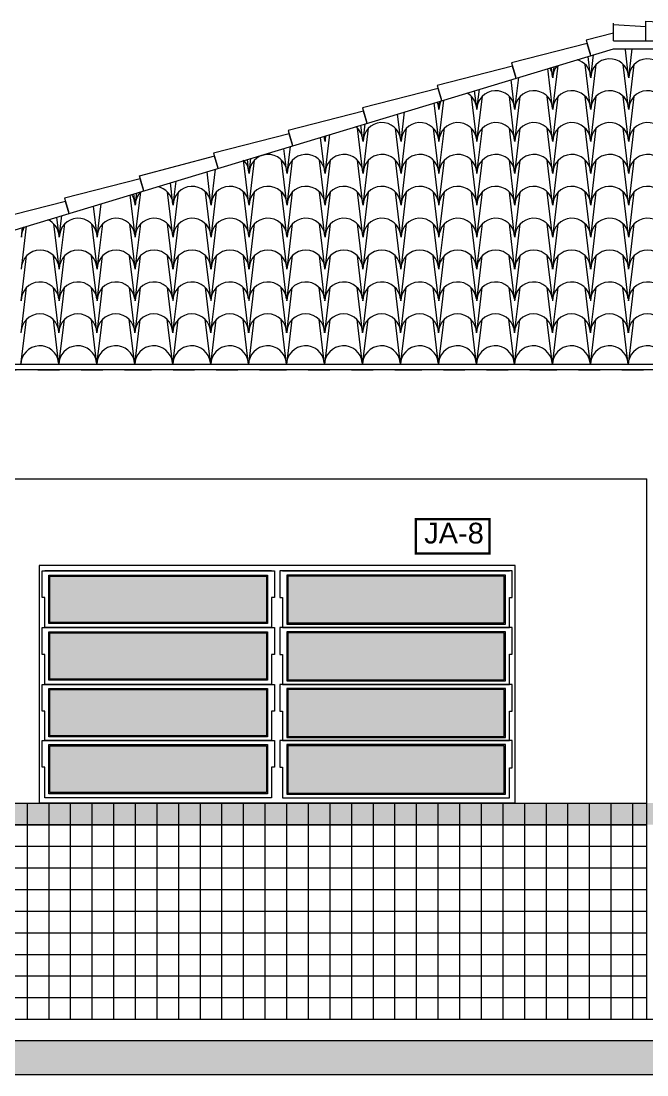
# Model space of a CAD drawing. Extents: x 183 to 373, y 23 to 105.
# Drawn here: x 209.773 to 212.667, y 46.322 to 51.2 of the extents above; entities that cross this region are included whole.
import ezdxf

# ---------------------------------------------------------------- set-up
doc = ezdxf.new("R2010")
doc.units = 0
doc.header["$LTSCALE"] = 0.005
doc.linetypes.add('C5', pattern=[60, 50, -5, 0, -5])
doc.linetypes.add('TRAÇO-2PTOS_P', pattern=[0.625, 0.25, -0.125, 0, -0.125, 0, -0.125])
for name, color, linetype in [('01', 1, 'CONTINUOUS'), ('02', 2, 'CONTINUOUS'), ('0_HATCH', 1, 'CONTINUOUS'), ('252', 252, 'CONTINUOUS'), ('A-01', 1, 'CONTINUOUS'), ('A-CHAO_FACHADA', 8, 'CONTINUOUS'), ('A-COTAS', 1, 'CONTINUOUS'), ('A-HACH', 1, 'CONTINUOUS'), ('ARQ-EXO-1_100', 251, 'C5'), ('ARQ-SMB-1_100', 1, 'CONTINUOUS'), ('ARQ-TXT-1_075', 2, 'CONTINUOUS'), ('BL-AR-TELHA 2', 2, 'CONTINUOUS'), ('TELHA', 3, 'CONTINUOUS')]:
    doc.layers.add(name, color=color, linetype=linetype)
doc.styles.add('ESC-50-A20', font='arial.ttf', dxfattribs={"height": 0.1})

msp = doc.modelspace()

# ---------------------------------------------------------------- hatches: boundary and pattern name
at = {"layer": '0_HATCH'}
h = msp.add_hatch(color=160, dxfattribs=at)
h.paths.add_polyline_path([(212.8673, 47.5803), (212.8673, 47.4803), (215.7064, 47.4803), (215.7064, 47.5803)])
h.paths.add_polyline_path([(212.6673, 47.4803), (212.6673, 47.5803), (208.8123, 47.5803), (208.8123, 47.4803)])
h = msp.add_hatch(color=160, dxfattribs=at)
h.paths.add_polyline_path([(212.7673, 47.5803), (212.6673, 47.5803), (212.6673, 47.4803), (212.7673, 47.4803)])
h.paths.add_polyline_path([(212.8673, 47.5803), (212.7673, 47.5803), (212.7673, 47.4803), (212.8673, 47.4803)])
at = {"layer": 'A-COTAS'}
h = msp.add_hatch(color=252, dxfattribs=at)
h.set_gradient(color1=(91, 91, 91), one_color=1, tint=1, name='INVHEMISPHERICAL')
h.paths.add_polyline_path([(209.9067, 48.6309), (209.9067, 48.4164), (210.9079, 48.4164), (210.9079, 48.6309)])
h.paths.add_polyline_path([(209.9067, 48.3684), (209.9067, 48.1539), (210.9079, 48.1539), (210.9079, 48.3684)])
h.paths.add_polyline_path([(209.9067, 48.1059), (209.9067, 47.8914), (210.9079, 47.8914), (210.9079, 48.1059)])
h.paths.add_polyline_path([(209.9067, 47.8459), (209.9067, 47.6289), (210.9079, 47.6289), (210.9079, 47.8459)])
h.paths.add_polyline_path([(212.0079, 48.4141), (212.0079, 48.6309), (211.0067, 48.6309), (211.0067, 48.4141)])
h.paths.add_polyline_path([(212.0079, 48.1516), (212.0079, 48.3684), (211.0067, 48.3684), (211.0067, 48.1516)])
h.paths.add_polyline_path([(212.0079, 47.8891), (212.0079, 48.1059), (211.0067, 48.1059), (211.0067, 47.8891)])
h.paths.add_polyline_path([(211.0067, 47.8459), (211.0067, 47.6266), (212.0079, 47.6266), (212.0079, 47.8459)])
at = {"layer": 'A-HACH'}
msp.add_hatch(color=254, dxfattribs=at).paths.add_polyline_path([(206.7713, 46.4803), (206.7713, 46.3223), (267.1607, 46.3223), (267.1607, 46.4803)])

# ---------------------------------------------------------------- linework, layer by layer
at = {"layer": '01', "color": 251}
msp.add_line((208.8123, 47.4803, -6.6453), (212.6673, 47.4803, -6.6453), dxfattribs=at)
at = {"layer": '02', "color": 253, "linetype": 'Continuous'}
for p, q in [((212.4023, 46.5803, 3.3226), (212.4023, 47.5803, 3.3226)), ((212.5023, 46.5803, 3.3226), (212.5023, 47.5803, 3.3226)), ((212.6023, 46.5803, 3.3226), (212.6023, 47.5803, 3.3226))]:
    msp.add_line(p, q, dxfattribs=at)
at = {"layer": '252', "linetype": 'Continuous'}
for p, q in [((209.8023, 46.5803, 3.3226), (209.8023, 47.5803, 3.3226)), ((209.9023, 46.5803, 3.3226), (209.9023, 47.5803, 3.3226)), ((210.0023, 46.5803, 3.3226), (210.0023, 47.5803, 3.3226)), ((210.1023, 46.5803, 3.3226), (210.1023, 47.5803, 3.3226)), ((210.2023, 46.5803, 3.3226), (210.2023, 47.5803, 3.3226)), ((210.2023, 46.5803, 3.3226), (210.2023, 47.5803, 3.3226)), ((210.3023, 46.5803, 3.3226), (210.3023, 47.5803, 3.3226)), ((210.4023, 46.5803, 3.3226), (210.4023, 47.5803, 3.3226)), ((210.5023, 46.5803, 3.3226), (210.5023, 47.5803, 3.3226)), ((210.6023, 46.5803, 3.3226), (210.6023, 47.5803, 3.3226)), ((210.7023, 46.5803, 3.3226), (210.7023, 47.5803, 3.3226)), ((210.8023, 46.5803, 3.3226), (210.8023, 47.5803, 3.3226)), ((210.9023, 46.5803, 3.3226), (210.9023, 47.5803, 3.3226)), ((211.0023, 46.5803, 3.3226), (211.0023, 47.5803, 3.3226)), ((211.1023, 46.5803, 3.3226), (211.1023, 47.5803, 3.3226)), ((211.2023, 46.5803, 3.3226), (211.2023, 47.5803, 3.3226)), ((211.3023, 46.5803, 3.3226), (211.3023, 47.5803, 3.3226)), ((211.3023, 46.5803, 3.3226), (211.3023, 47.5803, 3.3226)), ((211.4023, 46.5803, 3.3226), (211.4023, 47.5803, 3.3226)), ((211.5023, 46.5803, 3.3226), (211.5023, 47.5803, 3.3226)), ((211.6023, 46.5803, 3.3226), (211.6023, 47.5803, 3.3226)), ((211.6023, 46.5803, 3.3226), (211.6023, 47.5803, 3.3226)), ((211.7023, 46.5803, 3.3226), (211.7023, 47.5803, 3.3226)), ((211.8023, 46.5803, 3.3226), (211.8023, 47.5803, 3.3226)), ((211.9023, 46.5803, 3.3226), (211.9023, 47.5803, 3.3226)), ((212.0023, 46.5803, 3.3226), (212.0023, 47.5803, 3.3226)), ((212.1023, 46.5803, 3.3226), (212.1023, 47.5803, 3.3226)), ((212.2023, 46.5803, 3.3226), (212.2023, 47.5803, 3.3226)), ((212.3023, 46.5803, 3.3226), (212.3023, 47.5803, 3.3226)), ((208.8123, 47.3803, 3.2901), (212.6673, 47.3803, 2.6638)), ((208.8123, 47.2803, 3.2901), (212.6673, 47.2803, 2.6638)), ((208.8123, 47.1803, 3.2901), (212.6673, 47.1803, 2.6638)), ((208.8123, 47.0803, 3.2901), (212.6673, 47.0803, 2.6638)), ((208.8123, 46.9803, 3.2901), (212.6673, 46.9803, 2.6638)), ((208.8123, 46.8803, 3.2901), (212.6673, 46.8803, 2.6638)), ((208.8123, 46.7803, 3.2901), (212.6673, 46.7803, 2.6638)), ((208.8123, 46.6803, 3.2901), (212.6673, 46.6803, 2.6638))]:
    msp.add_line(p, q, dxfattribs=at)
at = {"layer": '252', "linetype": 'Continuous', "elevation": 3.3226}
for points in [[(208.8123, 47.5803), (212.6673, 47.5803)], [(212.6673, 47.4803), (208.8123, 47.4803)]]:
    msp.add_lwpolyline(points, dxfattribs=at)
at = {"layer": 'A-01', "color": 3}
for p, q in [((212.5122, 51.1141), (212.5122, 51.1896)), ((212.5122, 51.1141), (212.5122, 51.1896)), ((212.5122, 51.1845), (212.6623, 51.1753)), ((212.5123, 51.1077), (212.5123, 51.1845)), ((212.6623, 51.1077), (212.6623, 51.1998)), ((212.6623, 51.1998), (213.0623, 51.1753)), ((212.5123, 51.1442), (212.3857, 51.1117)), ((207.6835, 49.6096), (212.5123, 51.0717)), ((212.3904, 51.0962), (212.0413, 51.0068)), ((212.3857, 51.1117), (212.4046, 51.0494)), ((212.4076, 51.0393), (212.3903, 51.0961)), ((212.5123, 51.1077), (261.8473, 51.1077)), ((212.5123, 51.0717), (261.8473, 51.0717)), ((212.0459, 50.9915), (211.6969, 50.9021)), ((212.0413, 51.0068), (212.0602, 50.9444)), ((212.0631, 50.9347), (212.0459, 50.9915)), ((211.7014, 50.8872), (211.3523, 50.7978)), ((211.6969, 50.9021), (211.7157, 50.8398)), ((211.7186, 50.8304), (211.7013, 50.8872)), ((211.3569, 50.7826), (211.0079, 50.6932)), ((211.3523, 50.7978), (211.3712, 50.7355)), ((211.3741, 50.7257), (211.3569, 50.7825)), ((211.0124, 50.6782), (210.6633, 50.5888)), ((211.0079, 50.6932), (211.0267, 50.6308)), ((211.0296, 50.6214), (211.0123, 50.6782)), ((210.6633, 50.5888), (210.6822, 50.5265)), ((210.6678, 50.5739), (210.3193, 50.4826)), ((210.685, 50.5171), (210.6678, 50.5739)), ((210.3188, 50.4845), (210.3376, 50.4222)), ((210.3233, 50.4696), (209.9742, 50.3802)), ((210.3405, 50.4127), (210.3232, 50.4696)), ((209.9787, 50.3653), (209.6296, 50.2759)), ((209.9742, 50.3802), (209.9931, 50.3178)), ((209.9959, 50.3084), (209.9787, 50.3652)), ((208.8123, 49.0811), (212.6673, 49.0811)), ((212.6673, 46.5803), (212.6673, 49.0811))]:
    msp.add_line(p, q, dxfattribs=at)
at = {"layer": 'A-01', "color": 5}
msp.add_line((208.0123, 46.5803), (266.3623, 46.5803), dxfattribs=at)
at = {"layer": 'A-01', "color": 8}
msp.add_line((267.1607, 46.3223), (206.7713, 46.3223), dxfattribs=at)
at = {"layer": 'A-CHAO_FACHADA', "color": 6}
msp.add_line((267.1607, 46.4803), (206.7713, 46.4803), dxfattribs=at)
at = {"layer": 'A-COTAS'}
for p, q in [((212.0573, 48.6803, 19.9358), (209.8573, 48.6803, 19.9358)), ((209.8573, 48.6803, 19.9358), (209.8573, 47.5803, 19.9358)), ((212.0573, 47.5803, 19.9358), (212.0573, 48.6803, 19.9358)), ((209.87, 48.6549, 19.9358), (210.9446, 48.6549, 19.9358)), ((209.87, 48.5314, 19.9358), (209.87, 48.6549, 19.9358)), ((210.9319, 48.6549, 19.9358), (209.8827, 48.6549, 19.9358)), ((209.9017, 48.6359, 19.9358), (210.9129, 48.6359, 19.9358)), ((209.9017, 48.4114, 19.9358), (209.9017, 48.6359, 19.9358)), ((209.9067, 48.6309, 19.9358), (210.9079, 48.6309, 19.9358)), ((209.9067, 48.4164, 19.9358), (209.9067, 48.6309, 19.9358)), ((210.9079, 48.6309, 19.9358), (210.9079, 48.4164, 19.9358)), ((210.9129, 48.6359, 19.9358), (210.9129, 48.4114, 19.9358)), ((210.9446, 48.6549, 19.9358), (210.9446, 48.5314, 19.9358)), ((212.0446, 48.6549, 19.9358), (210.97, 48.6549, 19.9358)), ((210.97, 48.6549, 19.9358), (210.97, 48.5314, 19.9358)), ((210.9827, 48.6549, 19.9358), (212.0319, 48.6549, 19.9358)), ((212.0129, 48.6359, 19.9358), (211.0017, 48.6359, 19.9358)), ((211.0017, 48.6359, 19.9358), (211.0017, 48.4091, 19.9358)), ((212.0079, 48.6309, 19.9358), (211.0067, 48.6309, 19.9358)), ((211.0067, 48.6309, 19.9358), (211.0067, 48.4141, 19.9358)), ((212.0079, 48.4141, 19.9358), (212.0079, 48.6309, 19.9358)), ((212.0129, 48.4091, 19.9358), (212.0129, 48.6359, 19.9358)), ((212.0446, 48.5316, 19.9358), (212.0446, 48.6549, 19.9358)), ((212.0319, 48.3924, 19.9358), (212.0319, 48.5316, 19.9358)), ((212.0319, 48.5316, 19.9358), (212.0446, 48.5316, 19.9358)), ((209.8827, 48.5314, 19.9358), (209.87, 48.5314, 19.9358)), ((209.8827, 48.3924, 19.9358), (209.8827, 48.5314, 19.9358)), ((210.9446, 48.5314, 19.9358), (210.9319, 48.5314, 19.9358)), ((210.9319, 48.5314, 19.9358), (210.9319, 48.3924, 19.9358)), ((210.97, 48.5314, 19.9358), (210.9827, 48.5314, 19.9358)), ((210.9827, 48.5314, 19.9358), (210.9827, 48.3924, 19.9358)), ((209.87, 48.3924, 19.9358), (210.9446, 48.3924, 19.9358)), ((209.87, 48.2689, 19.9358), (209.87, 48.3924, 19.9358)), ((210.9319, 48.3924, 19.9358), (209.8827, 48.3924, 19.9358)), ((210.9319, 48.3924, 19.9358), (209.8827, 48.3924, 19.9358)), ((210.9129, 48.4114, 19.9358), (209.9017, 48.4114, 19.9358)), ((210.9079, 48.4164, 19.9358), (209.9067, 48.4164, 19.9358)), ((210.9446, 48.3924, 19.9358), (210.9446, 48.2689, 19.9358)), ((212.0446, 48.3924, 19.9358), (210.97, 48.3924, 19.9358)), ((210.97, 48.3924, 19.9358), (210.97, 48.2689, 19.9358)), ((210.9827, 48.3924, 19.9358), (212.0319, 48.3924, 19.9358)), ((210.9827, 48.3924, 19.9358), (212.0319, 48.3924, 19.9358)), ((211.0017, 48.4091, 19.9358), (212.0129, 48.4091, 19.9358)), ((211.0067, 48.4141, 19.9358), (212.0079, 48.4141, 19.9358)), ((212.0446, 48.2691, 19.9358), (212.0446, 48.3924, 19.9358)), ((209.9017, 48.3734, 19.9358), (210.9129, 48.3734, 19.9358)), ((209.9017, 48.1489, 19.9358), (209.9017, 48.3734, 19.9358)), ((209.9067, 48.3684, 19.9358), (210.9079, 48.3684, 19.9358)), ((209.9067, 48.1539, 19.9358), (209.9067, 48.3684, 19.9358)), ((210.9079, 48.3684, 19.9358), (210.9079, 48.1539, 19.9358)), ((210.9129, 48.3734, 19.9358), (210.9129, 48.1489, 19.9358)), ((212.0129, 48.3734, 19.9358), (211.0017, 48.3734, 19.9358)), ((211.0017, 48.3734, 19.9358), (211.0017, 48.1466, 19.9358)), ((212.0079, 48.3684, 19.9358), (211.0067, 48.3684, 19.9358)), ((211.0067, 48.3684, 19.9358), (211.0067, 48.1516, 19.9358)), ((212.0079, 48.1516, 19.9358), (212.0079, 48.3684, 19.9358)), ((212.0129, 48.1466, 19.9358), (212.0129, 48.3734, 19.9358)), ((209.8827, 48.2689, 19.9358), (209.87, 48.2689, 19.9358)), ((209.8827, 48.1299, 19.9358), (209.8827, 48.2689, 19.9358)), ((210.9446, 48.2689, 19.9358), (210.9319, 48.2689, 19.9358)), ((210.9319, 48.2689, 19.9358), (210.9319, 48.1299, 19.9358)), ((210.97, 48.2689, 19.9358), (210.9827, 48.2689, 19.9358)), ((210.9827, 48.2689, 19.9358), (210.9827, 48.1299, 19.9358)), ((212.0319, 48.1299, 19.9358), (212.0319, 48.2691, 19.9358)), ((212.0319, 48.2691, 19.9358), (212.0446, 48.2691, 19.9358)), ((210.9129, 48.1489, 19.9358), (209.9017, 48.1489, 19.9358)), ((210.9079, 48.1539, 19.9358), (209.9067, 48.1539, 19.9358)), ((211.0017, 48.1466, 19.9358), (212.0129, 48.1466, 19.9358)), ((211.0067, 48.1516, 19.9358), (212.0079, 48.1516, 19.9358)), ((209.87, 48.1299, 19.9358), (210.9446, 48.1299, 19.9358)), ((209.87, 48.0064, 19.9358), (209.87, 48.1299, 19.9358)), ((210.9319, 48.1299, 19.9358), (209.8827, 48.1299, 19.9358)), ((210.9319, 48.1299, 19.9358), (209.8827, 48.1299, 19.9358)), ((209.9017, 48.1109, 19.9358), (210.9129, 48.1109, 19.9358)), ((209.9017, 47.8864, 19.9358), (209.9017, 48.1109, 19.9358)), ((209.9067, 48.1059, 19.9358), (210.9079, 48.1059, 19.9358)), ((209.9067, 47.8914, 19.9358), (209.9067, 48.1059, 19.9358)), ((210.9079, 48.1059, 19.9358), (210.9079, 47.8914, 19.9358)), ((210.9129, 48.1109, 19.9358), (210.9129, 47.8864, 19.9358)), ((210.9446, 48.1299, 19.9358), (210.9446, 48.0064, 19.9358)), ((212.0446, 48.1299, 19.9358), (210.97, 48.1299, 19.9358)), ((210.97, 48.1299, 19.9358), (210.97, 48.0064, 19.9358)), ((210.9827, 48.1299, 19.9358), (212.0319, 48.1299, 19.9358)), ((210.9827, 48.1299, 19.9358), (212.0319, 48.1299, 19.9358)), ((212.0129, 48.1109, 19.9358), (211.0017, 48.1109, 19.9358)), ((211.0017, 48.1109, 19.9358), (211.0017, 47.8841, 19.9358)), ((212.0079, 48.1059, 19.9358), (211.0067, 48.1059, 19.9358)), ((211.0067, 48.1059, 19.9358), (211.0067, 47.8891, 19.9358)), ((212.0079, 47.8891, 19.9358), (212.0079, 48.1059, 19.9358)), ((212.0129, 47.8841, 19.9358), (212.0129, 48.1109, 19.9358)), ((212.0446, 48.0066, 19.9358), (212.0446, 48.1299, 19.9358)), ((209.8827, 48.0064, 19.9358), (209.87, 48.0064, 19.9358)), ((209.8827, 47.8699, 19.9358), (209.8827, 48.0064, 19.9358)), ((210.9446, 48.0064, 19.9358), (210.9319, 48.0064, 19.9358)), ((210.9319, 48.0064, 19.9358), (210.9319, 47.8699, 19.9358)), ((210.97, 48.0064, 19.9358), (210.9827, 48.0064, 19.9358)), ((210.9827, 48.0064, 19.9358), (210.9827, 47.8699, 19.9358)), ((212.0319, 47.8699, 19.9358), (212.0319, 48.0066, 19.9358)), ((212.0319, 48.0066, 19.9358), (212.0446, 48.0066, 19.9358)), ((209.87, 47.8699, 19.9358), (210.9446, 47.8699, 19.9358)), ((209.87, 47.7464, 19.9358), (209.87, 47.8699, 19.9358)), ((210.9319, 47.8699, 19.9358), (209.8827, 47.8699, 19.9358)), ((210.9319, 47.8699, 19.9358), (209.8827, 47.8699, 19.9358)), ((210.9129, 47.8864, 19.9358), (209.9017, 47.8864, 19.9358)), ((209.9017, 47.8509, 19.9358), (210.9129, 47.8509, 19.9358)), ((209.9017, 47.6239, 19.9358), (209.9017, 47.8509, 19.9358)), ((210.9079, 47.8914, 19.9358), (209.9067, 47.8914, 19.9358)), ((210.9129, 47.8509, 19.9358), (210.9129, 47.6239, 19.9358)), ((210.9446, 47.8699, 19.9358), (210.9446, 47.7464, 19.9358)), ((212.0446, 47.8699, 19.9358), (210.97, 47.8699, 19.9358)), ((210.97, 47.8699, 19.9358), (210.97, 47.7464, 19.9358)), ((210.9827, 47.8699, 19.9358), (212.0319, 47.8699, 19.9358)), ((210.9827, 47.8699, 19.9358), (212.0319, 47.8699, 19.9358)), ((211.0017, 47.8841, 19.9358), (212.0129, 47.8841, 19.9358)), ((212.0129, 47.8509, 19.9358), (211.0017, 47.8509, 19.9358)), ((211.0017, 47.8509, 19.9358), (211.0017, 47.6216, 19.9358)), ((211.0067, 47.8891, 19.9358), (212.0079, 47.8891, 19.9358)), ((212.0129, 47.6216, 19.9358), (212.0129, 47.8509, 19.9358)), ((212.0446, 47.7441, 19.9358), (212.0446, 47.8699, 19.9358)), ((209.9067, 47.8459, 19.9358), (210.9079, 47.8459, 19.9358)), ((209.9067, 47.6289, 19.9358), (209.9067, 47.8459, 19.9358)), ((210.9079, 47.8459, 19.9358), (210.9079, 47.6289, 19.9358)), ((212.0079, 47.8459, 19.9358), (211.0067, 47.8459, 19.9358)), ((211.0067, 47.8459, 19.9358), (211.0067, 47.6266, 19.9358)), ((212.0079, 47.6266, 19.9358), (212.0079, 47.8459, 19.9358)), ((209.8827, 47.7464, 19.9358), (209.87, 47.7464, 19.9358)), ((209.8827, 47.6049, 19.9358), (209.8827, 47.7464, 19.9358)), ((210.9446, 47.7464, 19.9358), (210.9319, 47.7464, 19.9358)), ((210.9319, 47.7464, 19.9358), (210.9319, 47.6049, 19.9358)), ((210.97, 47.7464, 19.9358), (210.9827, 47.7464, 19.9358)), ((210.9827, 47.7464, 19.9358), (210.9827, 47.6049, 19.9358)), ((212.0319, 47.6049, 19.9358), (212.0319, 47.7441, 19.9358)), ((212.0319, 47.7441, 19.9358), (212.0446, 47.7441, 19.9358)), ((210.9319, 47.6049, 19.9358), (209.8827, 47.6049, 19.9358)), ((210.9129, 47.6239, 19.9358), (209.9017, 47.6239, 19.9358)), ((210.9079, 47.6289, 19.9358), (209.9067, 47.6289, 19.9358)), ((210.9827, 47.6049, 19.9358), (212.0319, 47.6049, 19.9358)), ((211.0017, 47.6216, 19.9358), (212.0129, 47.6216, 19.9358)), ((211.0067, 47.6266, 19.9358), (212.0079, 47.6266, 19.9358)), ((212.0573, 47.5803, 19.9358), (209.8573, 47.5803, 19.9358))]:
    msp.add_line(p, q, dxfattribs=at)
at = {"layer": 'ARQ-EXO-1_100', "color": 252, "linetype": 'TRAÇO-2PTOS_P', "ltscale": 100}
for p, q in [((205.8759, 49.5853), (267.1857, 49.5853)), ((205.8759, 46.5803), (267.1857, 46.5803))]:
    msp.add_line(p, q, dxfattribs=at)
at = {"layer": 'ARQ-SMB-1_100', "color": 252, "ltscale": 10, "const_width": 0.0107, "elevation": 19.9358}
msp.add_lwpolyline([(211.5986, 48.7349), (211.9396, 48.7349), (211.9396, 48.8949), (211.5986, 48.8949)], close=True, dxfattribs=at)
at = {"layer": 'BL-AR-TELHA 2'}
for p, q in [((212.5835, 50.9375), (212.5997, 51.0717)), ((212.4068, 50.9423), (212.3955, 51.0363)), ((212.4079, 50.9375), (212.4207, 51.044)), ((212.5824, 50.9423), (212.5675, 51.066)), ((212.2312, 50.7947), (212.2089, 50.9798)), ((212.2312, 50.9423), (212.2261, 50.985)), ((212.2324, 50.79), (212.257, 50.9944)), ((212.2324, 50.9375), (212.2385, 50.9888)), ((212.4068, 50.7947), (212.3822, 50.9989)), ((212.4079, 50.79), (212.4331, 50.9989)), ((212.5824, 50.7947), (212.5578, 50.9989)), ((212.5835, 50.79), (212.6087, 50.9989)), ((212.0557, 50.7947), (212.0395, 50.9285)), ((212.0568, 50.79), (212.0748, 50.9392)), ((212.0584, 50.9505), (212.0584, 50.9505)), ((211.8801, 50.7947), (211.8701, 50.8772)), ((211.8812, 50.79), (211.8925, 50.884)), ((211.7045, 50.7947), (211.7008, 50.826)), ((211.7057, 50.6424), (211.7288, 50.8344)), ((211.7057, 50.79), (211.7103, 50.8289)), ((211.8801, 50.6472), (211.8555, 50.8514)), ((211.8812, 50.6424), (211.9064, 50.8514)), ((212.0557, 50.6472), (212.0311, 50.8514)), ((212.0568, 50.6424), (212.0819, 50.8514)), ((212.2312, 50.6472), (212.2066, 50.8514)), ((212.2324, 50.6424), (212.2575, 50.8514)), ((212.4068, 50.6472), (212.3822, 50.8514)), ((212.4079, 50.6424), (212.4331, 50.8514)), ((212.5824, 50.6472), (212.5578, 50.8514)), ((212.5835, 50.6424), (212.6087, 50.8514)), ((211.5301, 50.6424), (211.5466, 50.7793)), ((211.7045, 50.6472), (211.6836, 50.8208)), ((211.5289, 50.6472), (211.5142, 50.7695)), ((211.3534, 50.4996), (211.3288, 50.7038)), ((211.3534, 50.6472), (211.3448, 50.7182)), ((211.3545, 50.6424), (211.3643, 50.7241)), ((211.3545, 50.4949), (211.3797, 50.7038)), ((211.5289, 50.4996), (211.5044, 50.7038)), ((211.5301, 50.4949), (211.5552, 50.7038)), ((211.7045, 50.4996), (211.6799, 50.7038)), ((211.7057, 50.4949), (211.7308, 50.7038)), ((211.8801, 50.4996), (211.8555, 50.7038)), ((211.8812, 50.4949), (211.9064, 50.7038)), ((212.0557, 50.4996), (212.0311, 50.7038)), ((212.0568, 50.4949), (212.0819, 50.7038)), ((212.2312, 50.4996), (212.2066, 50.7038)), ((212.2324, 50.4949), (212.2575, 50.7038)), ((212.4068, 50.4996), (212.3822, 50.7038)), ((212.4079, 50.4949), (212.4331, 50.7038)), ((212.5824, 50.4996), (212.5578, 50.7038)), ((212.5835, 50.4949), (212.6087, 50.7038)), ((211.1778, 50.4996), (211.1583, 50.6617)), ((211.1778, 50.6472), (211.1754, 50.6669)), ((211.1789, 50.4949), (211.2006, 50.6745)), ((211.1789, 50.6424), (211.1821, 50.6689)), ((211.0022, 50.4996), (210.9889, 50.6104)), ((211.0034, 50.4949), (211.0184, 50.6193)), ((210.8267, 50.3521), (210.8021, 50.5563)), ((210.8267, 50.4996), (210.8195, 50.5591)), ((210.8278, 50.4949), (210.8361, 50.5642)), ((210.8278, 50.3473), (210.853, 50.5563)), ((211.0022, 50.3521), (210.9777, 50.5563)), ((211.0034, 50.3473), (211.0285, 50.5563)), ((211.1778, 50.3521), (211.1532, 50.5563)), ((211.1789, 50.3473), (211.2041, 50.5563)), ((211.3534, 50.3521), (211.3288, 50.5563)), ((211.3545, 50.3473), (211.3797, 50.5563)), ((211.5289, 50.3521), (211.5044, 50.5563)), ((211.5301, 50.3473), (211.5552, 50.5563)), ((211.7045, 50.3521), (211.6799, 50.5563)), ((211.7057, 50.3473), (211.7308, 50.5563)), ((211.8801, 50.3521), (211.8555, 50.5563)), ((211.8812, 50.3473), (211.9064, 50.5563)), ((212.0557, 50.3521), (212.0311, 50.5563)), ((212.0568, 50.3473), (212.0819, 50.5563)), ((212.2312, 50.3521), (212.2066, 50.5563)), ((212.2324, 50.3473), (212.2575, 50.5563)), ((212.4068, 50.3521), (212.3822, 50.5563)), ((212.4079, 50.3473), (212.4331, 50.5563)), ((212.5824, 50.3521), (212.5578, 50.5563)), ((212.5835, 50.3473), (212.6087, 50.5563)), ((210.6511, 50.3521), (210.633, 50.5026)), ((210.6522, 50.3473), (210.6724, 50.5146)), ((210.4755, 50.3521), (210.4636, 50.4514)), ((210.4767, 50.3473), (210.4902, 50.4594)), ((210.3, 50.2045), (210.277, 50.3949)), ((210.3, 50.3521), (210.2942, 50.4001)), ((210.3011, 50.1998), (210.3262, 50.4087)), ((210.3011, 50.3473), (210.3079, 50.4042)), ((210.4755, 50.2045), (210.4509, 50.4087)), ((210.4767, 50.1998), (210.5018, 50.4087)), ((210.6511, 50.2045), (210.6265, 50.4087)), ((210.6522, 50.1998), (210.6774, 50.4087)), ((210.8267, 50.2045), (210.8021, 50.4087)), ((210.8278, 50.1998), (210.853, 50.4087)), ((211.0022, 50.2045), (210.9777, 50.4087)), ((211.0034, 50.1998), (211.0285, 50.4087)), ((211.1778, 50.2045), (211.1532, 50.4087)), ((211.1789, 50.1998), (211.2041, 50.4087)), ((211.3534, 50.2045), (211.3288, 50.4087)), ((211.3545, 50.1998), (211.3797, 50.4087)), ((211.5289, 50.2045), (211.5044, 50.4087)), ((211.5301, 50.1998), (211.5552, 50.4087)), ((211.7045, 50.2045), (211.6799, 50.4087)), ((211.7057, 50.1998), (211.7308, 50.4087)), ((211.8801, 50.2045), (211.8555, 50.4087)), ((211.8812, 50.1998), (211.9064, 50.4087)), ((212.0557, 50.2045), (212.0311, 50.4087)), ((212.0568, 50.1998), (212.0819, 50.4087)), ((212.2312, 50.2045), (212.2066, 50.4087)), ((212.2324, 50.1998), (212.2575, 50.4087)), ((212.4068, 50.2045), (212.3822, 50.4087)), ((212.4079, 50.1998), (212.4331, 50.4087)), ((212.5824, 50.2045), (212.5578, 50.4087)), ((212.5835, 50.1998), (212.6087, 50.4087)), ((210.1244, 50.2045), (210.1076, 50.3436)), ((210.1255, 50.1998), (210.1442, 50.3546)), ((210.1255, 50.3473), (210.1257, 50.3491)), ((209.9488, 50.2045), (209.9383, 50.2923)), ((209.95, 50.1998), (209.962, 50.2995)), ((209.7744, 50.0522), (209.7982, 50.2499)), ((209.7744, 50.1998), (209.7797, 50.2443)), ((209.9488, 50.057), (209.9242, 50.2612)), ((209.95, 50.0522), (209.9751, 50.2612)), ((210.1244, 50.057), (210.0998, 50.2612)), ((210.1255, 50.0522), (210.1507, 50.2612)), ((210.3, 50.057), (210.2754, 50.2612)), ((210.3011, 50.0522), (210.3262, 50.2612)), ((210.4755, 50.057), (210.4509, 50.2612)), ((210.4767, 50.0522), (210.5018, 50.2612)), ((210.6511, 50.057), (210.6265, 50.2612)), ((210.6522, 50.0522), (210.6774, 50.2612)), ((210.8267, 50.057), (210.8021, 50.2612)), ((210.8278, 50.0522), (210.853, 50.2612)), ((211.0022, 50.057), (210.9777, 50.2612)), ((211.0034, 50.0522), (211.0285, 50.2612)), ((211.1778, 50.057), (211.1532, 50.2612)), ((211.1789, 50.0522), (211.2041, 50.2612)), ((211.3534, 50.057), (211.3288, 50.2612)), ((211.3545, 50.0522), (211.3797, 50.2612)), ((211.5289, 50.057), (211.5044, 50.2612)), ((211.5301, 50.0522), (211.5552, 50.2612)), ((211.7045, 50.057), (211.6799, 50.2612)), ((211.7057, 50.0522), (211.7308, 50.2612)), ((211.8801, 50.057), (211.8555, 50.2612)), ((211.8812, 50.0522), (211.9064, 50.2612)), ((212.0557, 50.057), (212.0311, 50.2612)), ((212.0568, 50.0522), (212.0819, 50.2612)), ((212.2312, 50.057), (212.2066, 50.2612)), ((212.2324, 50.0522), (212.2575, 50.2612)), ((212.4068, 50.057), (212.3822, 50.2612)), ((212.4079, 50.0522), (212.4331, 50.2612)), ((212.5824, 50.057), (212.5578, 50.2612)), ((212.5835, 50.0522), (212.6087, 50.2612)), ((209.7738, 49.9047), (209.799, 50.1136)), ((209.9477, 49.9142), (209.9237, 50.1136)), ((209.9494, 49.9047), (209.9745, 50.1136)), ((210.1232, 49.9142), (210.0992, 50.1136)), ((210.125, 49.9047), (210.1501, 50.1136)), ((210.2988, 49.9142), (210.2748, 50.1136)), ((210.3005, 49.9047), (210.3257, 50.1136)), ((210.4744, 49.9142), (210.4504, 50.1136)), ((210.4761, 49.9047), (210.5012, 50.1136)), ((210.65, 49.9142), (210.6259, 50.1136)), ((210.6517, 49.9047), (210.6768, 50.1136)), ((210.8255, 49.9142), (210.8015, 50.1136)), ((210.8272, 49.9047), (210.8524, 50.1136)), ((211.0011, 49.9142), (210.9771, 50.1136)), ((211.0028, 49.9047), (211.028, 50.1136)), ((211.1767, 49.9142), (211.1527, 50.1136)), ((211.1784, 49.9047), (211.2035, 50.1136)), ((211.3522, 49.9142), (211.3282, 50.1136)), ((211.3539, 49.9047), (211.3791, 50.1136)), ((211.5278, 49.9142), (211.5038, 50.1136)), ((211.5295, 49.9047), (211.5547, 50.1136)), ((211.7034, 49.9142), (211.6794, 50.1136)), ((211.7051, 49.9047), (211.7302, 50.1136)), ((211.8789, 49.9142), (211.8549, 50.1136)), ((211.8807, 49.9047), (211.9058, 50.1136)), ((212.0545, 49.9142), (212.0305, 50.1136)), ((212.0562, 49.9047), (212.0814, 50.1136)), ((212.2301, 49.9142), (212.2061, 50.1136)), ((212.2318, 49.9047), (212.2569, 50.1136)), ((212.4057, 49.9142), (212.3816, 50.1136)), ((212.4074, 49.9047), (212.4325, 50.1136)), ((212.5812, 49.9142), (212.5572, 50.1136)), ((212.5829, 49.9047), (212.6081, 50.1136)), ((209.7732, 49.7571), (209.7984, 49.9661)), ((209.9477, 49.7619), (209.9231, 49.9661)), ((209.9488, 49.7571), (209.974, 49.9661)), ((210.1232, 49.7619), (210.0987, 49.9661)), ((210.1244, 49.7571), (210.1495, 49.9661)), ((210.2988, 49.7619), (210.2742, 49.9661)), ((210.3, 49.7571), (210.3251, 49.9661)), ((210.4744, 49.7619), (210.4498, 49.9661)), ((210.4755, 49.7571), (210.5007, 49.9661)), ((210.65, 49.7619), (210.6254, 49.9661)), ((210.6511, 49.7571), (210.6762, 49.9661)), ((210.8255, 49.7619), (210.8009, 49.9661)), ((210.8267, 49.7571), (210.8518, 49.9661)), ((211.0011, 49.7619), (210.9765, 49.9661)), ((211.0022, 49.7571), (211.0274, 49.9661)), ((211.1767, 49.7619), (211.1521, 49.9661)), ((211.1778, 49.7571), (211.203, 49.9661)), ((211.3522, 49.7619), (211.3277, 49.9661)), ((211.3534, 49.7571), (211.3785, 49.9661)), ((211.5278, 49.7619), (211.5032, 49.9661)), ((211.5289, 49.7571), (211.5541, 49.9661)), ((211.7034, 49.7619), (211.6788, 49.9661)), ((211.7045, 49.7571), (211.7297, 49.9661)), ((211.8789, 49.7619), (211.8544, 49.9661)), ((211.8801, 49.7571), (211.9052, 49.9661)), ((212.0545, 49.7619), (212.0299, 49.9661)), ((212.0557, 49.7571), (212.0808, 49.9661)), ((212.2301, 49.7619), (212.2055, 49.9661)), ((212.2312, 49.7571), (212.2564, 49.9661)), ((212.4057, 49.7619), (212.3811, 49.9661)), ((212.4068, 49.7571), (212.4319, 49.9661)), ((212.5812, 49.7619), (212.5566, 49.9661)), ((212.5824, 49.7571), (212.6075, 49.9661)), ((209.7727, 49.6096), (209.7978, 49.8185)), ((209.9477, 49.6096), (209.9225, 49.8185)), ((209.9482, 49.6096), (209.9734, 49.8185)), ((210.1232, 49.6096), (210.0981, 49.8185)), ((210.1238, 49.6096), (210.149, 49.8185)), ((210.2988, 49.6096), (210.2737, 49.8185)), ((210.2994, 49.6096), (210.3245, 49.8185)), ((210.4744, 49.6096), (210.4492, 49.8185)), ((210.475, 49.6096), (210.5001, 49.8185)), ((210.65, 49.6096), (210.6248, 49.8185)), ((210.6505, 49.6096), (210.6757, 49.8185)), ((210.8255, 49.6096), (210.8004, 49.8185)), ((210.8261, 49.6096), (210.8512, 49.8185)), ((211.0011, 49.6096), (210.9759, 49.8185)), ((211.0017, 49.6096), (211.0268, 49.8185)), ((211.1767, 49.6096), (211.1515, 49.8185)), ((211.1772, 49.6096), (211.2024, 49.8185)), ((211.3522, 49.6096), (211.3271, 49.8185)), ((211.3528, 49.6096), (211.378, 49.8185)), ((211.5278, 49.6096), (211.5027, 49.8185)), ((211.5284, 49.6096), (211.5535, 49.8185)), ((211.7034, 49.6096), (211.6782, 49.8185)), ((211.7039, 49.6096), (211.7291, 49.8185)), ((211.8789, 49.6096), (211.8538, 49.8185)), ((211.8795, 49.6096), (211.9047, 49.8185)), ((212.0545, 49.6096), (212.0294, 49.8185)), ((212.0551, 49.6096), (212.0802, 49.8185)), ((212.2301, 49.6096), (212.2049, 49.8185)), ((212.2307, 49.6096), (212.2558, 49.8185)), ((212.4057, 49.6096), (212.3805, 49.8185)), ((212.4062, 49.6096), (212.4314, 49.8185)), ((212.5812, 49.6096), (212.5561, 49.8185)), ((212.5818, 49.6096), (212.6069, 49.8185))]:
    msp.add_line(p, q, dxfattribs=at)
for centre, start, end in [((212.3199, 50.9375), 6.5419, 72.9589), ((212.4954, 50.9375), 6.5419, 180), ((212.671, 50.9375), 6.5419, 180), ((212.1443, 50.9375), 6.5419, 31.2441), ((212.3199, 50.9375), 140.7326, 180), ((212.1443, 50.9375), 170.6109, 170.6336), ((211.9687, 50.79), 6.5419, 180), ((212.1443, 50.79), 6.5419, 180), ((212.3199, 50.79), 6.5419, 180), ((212.4954, 50.79), 6.5419, 180), ((212.671, 50.79), 6.5419, 180), ((211.6176, 50.79), 6.5419, 23.6298), ((211.7932, 50.79), 152.4503, 180), ((211.7932, 50.79), 6.5419, 61.2412), ((211.442, 50.6424), 6.5419, 180), ((211.6176, 50.6424), 6.5419, 180), ((211.7932, 50.6424), 6.5419, 180), ((211.9687, 50.6424), 6.5419, 180), ((212.1443, 50.6424), 6.5419, 180), ((212.3199, 50.6424), 6.5419, 180), ((212.4954, 50.6424), 6.5419, 180), ((212.671, 50.6424), 6.5419, 180), ((211.2664, 50.6424), 6.5419, 51.5313), ((211.0909, 50.6424), 6.5419, 16.1349), ((211.2664, 50.6424), 162.1601, 180), ((210.9153, 50.4949), 6.5419, 180), ((211.0909, 50.4949), 6.5419, 180), ((211.2664, 50.4949), 6.5419, 180), ((211.442, 50.4949), 6.5419, 180), ((211.6176, 50.4949), 6.5419, 180), ((211.7932, 50.4949), 6.5419, 180), ((211.9687, 50.4949), 6.5419, 180), ((212.1443, 50.4949), 6.5419, 180), ((212.3199, 50.4949), 6.5419, 180), ((212.4954, 50.4949), 6.5419, 180), ((212.671, 50.4949), 6.5419, 180), ((210.7397, 50.4949), 6.5419, 44.5569), ((210.5642, 50.3473), 6.5419, 180), ((210.7397, 50.3473), 6.5419, 180), ((210.9153, 50.3473), 6.5419, 180), ((211.0909, 50.3473), 6.5419, 180), ((211.2664, 50.3473), 6.5419, 180), ((211.442, 50.3473), 6.5419, 180), ((211.6176, 50.3473), 6.5419, 180), ((211.7932, 50.3473), 6.5419, 180), ((211.9687, 50.3473), 6.5419, 180), ((212.1443, 50.3473), 6.5419, 180), ((212.3199, 50.3473), 6.5419, 180), ((212.4954, 50.3473), 6.5419, 180), ((212.671, 50.3473), 6.5419, 180), ((210.213, 50.3473), 6.5419, 34.7848), ((210.3886, 50.3473), 134.0372, 180), ((210.3886, 50.3473), 6.5419, 79.6542), ((210.213, 50.3473), 178.9066, 180), ((209.8619, 50.1998), 147.474, 180), ((209.8619, 50.1998), 6.5419, 66.2175), ((210.0375, 50.1998), 6.5419, 180), ((210.213, 50.1998), 6.5419, 180), ((210.3886, 50.1998), 6.5419, 180), ((210.5642, 50.1998), 6.5419, 180), ((210.7397, 50.1998), 6.5419, 180), ((210.9153, 50.1998), 6.5419, 180), ((211.0909, 50.1998), 6.5419, 180), ((211.2664, 50.1998), 6.5419, 180), ((211.442, 50.1998), 6.5419, 180), ((211.6176, 50.1998), 6.5419, 180), ((211.7932, 50.1998), 6.5419, 180), ((211.9687, 50.1998), 6.5419, 180), ((212.1443, 50.1998), 6.5419, 180), ((212.3199, 50.1998), 6.5419, 180), ((212.4954, 50.1998), 6.5419, 180), ((212.671, 50.1998), 6.5419, 180), ((209.8613, 50.0522), 0, 180), ((210.0369, 50.0522), 0, 180), ((210.2125, 50.0522), 0, 180), ((210.388, 50.0522), 0, 180), ((210.5636, 50.0522), 0, 180), ((210.7392, 50.0522), 0, 180), ((210.9147, 50.0522), 0, 180), ((211.0903, 50.0522), 0, 180), ((211.2659, 50.0522), 0, 180), ((211.4414, 50.0522), 0, 180), ((211.617, 50.0522), 0, 180), ((211.7926, 50.0522), 0, 180), ((211.9682, 50.0522), 0, 180), ((212.1437, 50.0522), 0, 180), ((212.3193, 50.0522), 0, 180), ((212.4949, 50.0522), 0, 180), ((212.6704, 50.0522), 0, 180), ((209.8607, 49.9047), 6.5419, 180), ((210.0363, 49.9047), 6.5419, 180), ((210.2119, 49.9047), 6.5419, 180), ((210.3875, 49.9047), 6.5419, 180), ((210.563, 49.9047), 6.5419, 180), ((210.7386, 49.9047), 6.5419, 180), ((210.9142, 49.9047), 6.5419, 180), ((211.0897, 49.9047), 6.5419, 180), ((211.2653, 49.9047), 6.5419, 180), ((211.4409, 49.9047), 6.5419, 180), ((211.6164, 49.9047), 6.5419, 180), ((211.792, 49.9047), 6.5419, 180), ((211.9676, 49.9047), 6.5419, 180), ((212.1432, 49.9047), 6.5419, 180), ((212.3187, 49.9047), 6.5419, 180), ((212.4943, 49.9047), 6.5419, 180), ((212.6699, 49.9047), 6.5419, 180), ((209.8602, 49.7571), 0, 180), ((210.0357, 49.7571), 0, 180), ((210.2113, 49.7571), 0, 180), ((210.3869, 49.7571), 0, 180), ((210.5625, 49.7571), 0, 180), ((210.738, 49.7571), 0, 180), ((210.9136, 49.7571), 0, 180), ((211.0892, 49.7571), 0, 180), ((211.2647, 49.7571), 0, 180), ((211.4403, 49.7571), 0, 180), ((211.6159, 49.7571), 0, 180), ((211.7914, 49.7571), 0, 180), ((211.967, 49.7571), 0, 180), ((212.1426, 49.7571), 0, 180), ((212.3182, 49.7571), 0, 180), ((212.4937, 49.7571), 0, 180), ((212.6693, 49.7571), 0, 180), ((209.8596, 49.6096), 6.5419, 180), ((210.0352, 49.6096), 6.5419, 180), ((210.2107, 49.6096), 6.5419, 180), ((210.3863, 49.6096), 6.5419, 180), ((210.5619, 49.6096), 6.5419, 180), ((210.7375, 49.6096), 6.5419, 180), ((210.913, 49.6096), 6.5419, 180), ((211.0886, 49.6096), 6.5419, 180), ((211.2642, 49.6096), 6.5419, 180), ((211.4397, 49.6096), 6.5419, 180), ((211.6153, 49.6096), 6.5419, 180), ((211.7909, 49.6096), 6.5419, 180), ((211.9664, 49.6096), 6.5419, 180), ((212.142, 49.6096), 6.5419, 180), ((212.3176, 49.6096), 6.5419, 180), ((212.4932, 49.6096), 6.5419, 180), ((212.6687, 49.6096), 6.5419, 180)]:
    msp.add_arc(centre, 0.0875, start, end, dxfattribs=at)
at = {"layer": 'TELHA'}
for p, q in [((266.785, 49.6096), (207.5745, 49.6096)), ((266.7776, 49.5853), (207.5981, 49.5853))]:
    msp.add_line(p, q, dxfattribs=at)

# ---------------------------------------------------------------- texts
at = {"layer": 'ARQ-TXT-1_075', "style": 'ESC-50-A20'}
msp.add_attdef('JA-8', (211.6374, 48.7819, 19.9358), '', height=0.096, dxfattribs=at)

doc.saveas('drawing.dxf')
